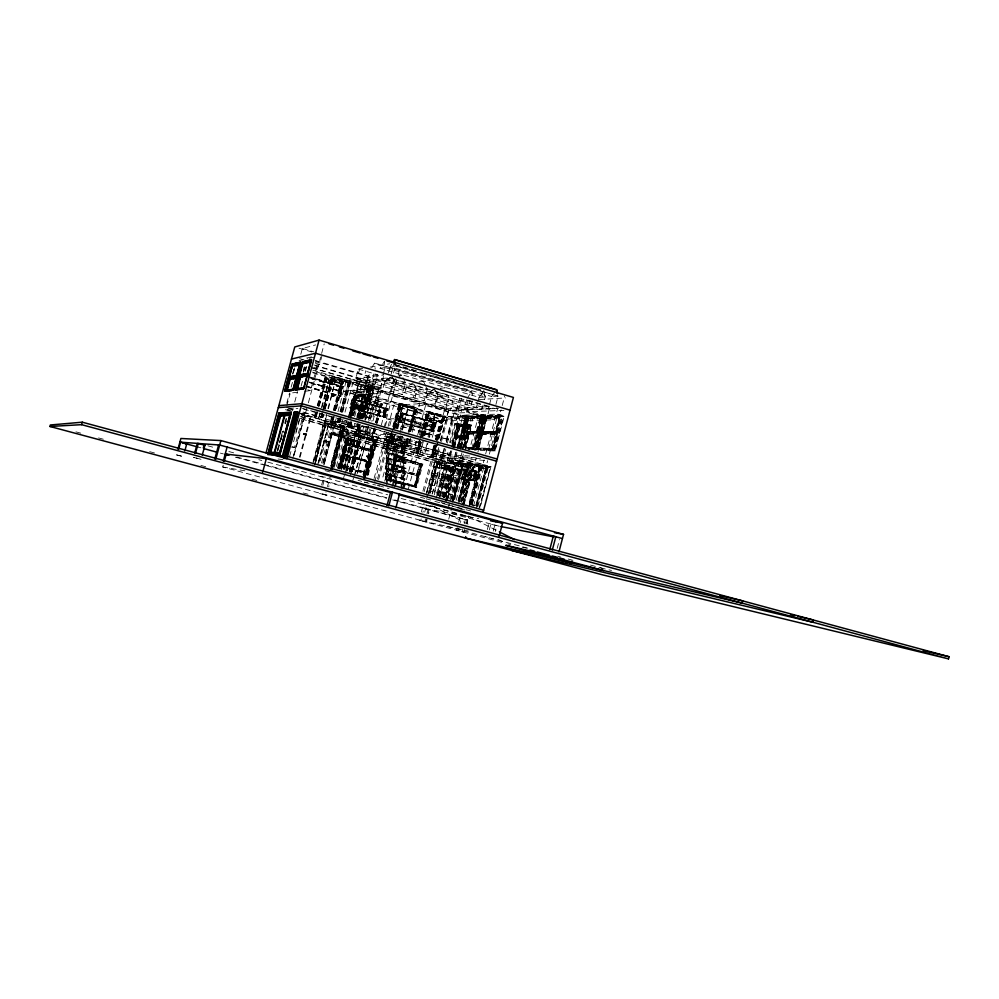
<?xml version="1.0" encoding="UTF-8"?>
<svg xmlns="http://www.w3.org/2000/svg" width="999" height="999" viewBox="0 0 999 999"><rect width="100%" height="100%" fill="white"/><g stroke="black" fill="none" stroke-linecap="round" stroke-linejoin="round"><path stroke-width="0.75" stroke-dasharray="5 3.75" d="M368.469 417.719C368.269 417.57 366.333 416.271 368.169 417.594M367.57 416.833L367.382 417.607L368.044 416.758M368.831 417.52L369.667 417.157L369.006 417.957M369.305 417.22L370.067 418.169L369.555 417.12M401.049 488.349L401.86 445.729L403.084 441.508L404.37 441.546L402.909 446.978L404.208 447.028L402.822 452.222L404.12 452.297L402.722 457.505L404.021 457.592L402.622 462.824L404.795 463.149L403.296 468.394M430.257 429.745L428.871 429.495L430.094 429.795M401.823 488.561L402.797 445.579L402.048 445.367M432.18 430.344L431.181 430.432L431.193 429.657M431.593 429.957L430.769 430.157M368.981 456.468L368.619 457.38L368.943 456.78M369.955 457.367C367.907 457.692 371.079 455.869 369.892 457.067M441.396 480.369L442.02 480.519M440.896 479.782L442.207 480.357M442.557 480.894L443.306 480.232L443.981 481.068M366.708 455.981L367.857 456.643M367.794 457.155L367.919 456.318M368.007 456.318L367.769 457.08M339.398 391.246L340.234 391.596L307.055 381.955M366.633 456.743C366.895 454.295 366.808 458.953 367.582 456.031M367.282 457.018L368.306 456.593M387.999 464.148L389.398 458.891L388.136 458.791L389.548 453.546L388.286 453.471L389.685 448.251L388.436 448.189L389.822 442.982L388.574 442.944L390.035 437.5L388.786 437.475L387.749 441.346L386.813 441.496L385.689 480.594L386.463 480.806L386.363 484.328M386.463 480.806L387.749 441.346M371.453 386.538L371.653 385.502M373.189 450.799L345.704 442.769M387.525 453.259L388.773 453.334L386.039 463.586L387.537 463.124L386.201 462.999L405.944 468.531L385.951 463.573L387.35 458.316L404.795 463.149M387.687 457.892L386.101 458.229L388.923 448.039L387.674 447.977M387.3 468.668L385.701 468.956L387.2 463.686M388.349 436.501L386.775 436.913L450.711 454.907M417.819 475.886L391.72 468.543L417.819 475.886L414.872 486.913L420.641 464.285M476.386 508.591L487.674 465.684L470.929 464.423L461.138 501.436M366.408 473.576L369.58 462.799L368.856 462.125M366.558 456.443L366.908 455.819M352.197 440.497L352.397 439.672M461.526 466.458L461.913 465.01L460.839 464.71L451.798 498.838M479.532 467.919L479.945 466.421L478.833 466.108L468.618 504.72M557.192 548.376L559.502 539.56M487.337 529.52L488.861 523.751L490.834 524.125L496.765 525.749L495.242 531.53M489.298 529.932L490.834 524.125M493.256 531.118L495.754 521.653M436.076 498.351L444.056 468.331L446.915 469.13L439.747 496.141M437.387 495.329L445.442 465.546L451.985 467.957L445.442 465.546M455.669 452.522L454.47 457.043L448.526 455.357L450.124 449.325M451.723 443.294L458.941 416.146L464.872 417.857L457.28 446.491M438.124 495.654L448.451 456.755L389.148 440.047L367.844 435.114L359.478 434.977L349.65 471.578M438.286 495.354L446.153 465.721M452.222 444.056L457.455 424.563L468.943 424.45L462.5 448.838M450.711 450.749L449.612 454.845L392.794 438.811L393.906 434.677M451.585 446.89L457.43 424.687L468.906 424.7L457.455 424.812M451.873 446.94L457.667 425.112M448.526 455.357L449.862 455.444L451.048 450.986M452.622 445.042L461.7 410.876L459.103 410.127L450.412 442.819M439.173 496.191L446.565 468.369L435.889 467.42M458.766 426.398L456.131 436.326L455.244 436.076L457.879 426.148L468.906 426.348L457.879 426.148M455.307 435.839L465.272 436.014L455.307 435.839L457.829 426.336L467.857 426.298M439.835 496.378L451.798 450.799M452.859 447.24L455.507 437.312L454.545 436.875L465.422 437.062L466.483 437.887L463.524 449.188M455.744 436.413L467.919 436.938L455.744 436.413L458.666 425.374L471.778 425.262L465.259 449.862M452.997 447.602L455.507 437.312M439.822 497.677L447.54 468.643L461.501 470.442L447.54 468.643M453.296 447.839L456.043 437.5L466.246 437.687L467.145 437.949L464.348 448.514M456.356 436.588L459.29 425.549L458.666 425.374M454.757 444.455L459.752 425.636L471.54 425.686L465.634 447.964M456.918 436.763L459.29 425.549M466.758 399.65L464.023 409.915L367.257 381.818L370.067 371.391M454.183 448.089L460.202 425.349L454.645 423.763L449.463 443.269M441.496 496.291L450.524 462.275L465.946 463.411L472.177 465.159L462.412 502.01M454.395 447.739L463.037 415.184L478.858 414.71L485.064 416.508L476.161 450.149L473.301 450.025M442.32 496.678L449.762 468.643L461.138 469.655L453.034 500.199M426.573 492.232L434.852 461.113L440.709 462.749L451.323 463.561L452.709 458.329L474.637 464.498L464.273 503.871M468.131 400.249L465.559 409.915L487.412 416.258L489.96 406.63L468.131 400.249L452.797 401.198L376.561 378.996L353.097 382.142L344.73 413.211M442.994 496.865L450.437 468.831L461.825 469.842L456.093 468.244L444.842 467.27L450.437 468.831M443.094 497.027L450.424 469.455M443.456 497.352L451.273 467.782M443.556 497.365L451.511 467.869M443.806 497.415L451.585 468.094L437.325 464.023L429.657 493.568L437.649 463.948L452.197 467.882L444.243 497.465M444.043 497.427L456.156 452.023M457.742 446.066L469.93 400.137M444.518 497.102L453.608 463.136L469.068 464.348L458.541 504.058M457.592 448.301L466.083 416.059L481.93 415.596L473.026 449.263L468.756 449.075M444.555 497.727L453.708 463.199M458.441 445.317L466.009 416.808L481.843 416.383M445.167 496.278L452.934 467.02L454.607 467.17L446.428 498.002M457.979 448.326L466.358 416.795M457.018 452.672L455.831 457.117L475.149 462.562L476.323 458.129M458.991 445.254L467.657 412.599L486.9 418.181L477.897 452.21M445.604 496.366L453.334 467.245L436.463 462.649L437.112 462.699L428.958 493.369M445.829 496.378L453.608 467.082M463.049 431.643L466.62 418.181L480.606 417.857L481.593 418.144L477.922 432.005L463.049 431.643L477.859 431.655M445.929 496.391L453.708 467.095L436.513 462.425L426.373 500.561M480.407 418.156L476.885 431.418L463.161 431.331L466.583 418.444L481.593 418.144M445.179 500.986L454.857 464.523L453.546 464.148L490.509 467.045L479.82 507.504M459.065 448.638L463.149 433.254L462.112 432.742L477.11 432.867L478.246 433.903L474.2 449.338L478.196 433.166L463.711 433.054M463.461 432.03L479.92 432.517L463.461 432.03L467.432 417.082L484.003 417.082M459.565 448.251L466.096 423.626L471.778 425.262M464.011 431.918L467.582 418.469L466.62 418.181M472.24 400.761L469.867 409.677L371.953 381.206L374.475 371.815M446.016 500.874L455.257 465.571L461.825 466.108L462.812 466.383L454.033 499.463M460.077 447.502L463.798 433.491L478.871 433.903L463.149 433.254M464.148 432.23L468.106 417.27L467.432 417.082M460.676 445.729L463.761 433.753M460.639 447.252L468.568 417.345L484.727 417.107L476.136 449.55L467.844 449.063M446.366 501.423L456.218 464.273L446.778 501.423M464.735 432.417L468.106 417.27M447.552 497.952L456.568 463.961L472.177 465.159M460.427 449.45L469.055 416.933L485.064 416.508M461.038 447.777L469.068 417.495L484.727 417.107M447.839 498.189L456.318 466.233L462.587 466.745L453.171 502.072M461.313 447.452L464.86 434.115L478.671 434.265L475.024 448.002L462.799 447.502M447.989 498.813L456.093 468.244M467.994 426.086L465.309 436.226L466.208 436.488M462.3 448.838L468.618 425.012M449.675 498.963L459.128 463.336L361.288 435.851L338.748 435.427L330.469 466.158M461.975 452.584L459.615 461.476L433.291 454.058L443.818 456.381L445.779 449.026M463.548 446.665L471.004 418.544L425.574 405.407L408.816 406.343L402.472 430.07M463.711 446.565L466.096 437.899M463.436 448.264L466.396 437.5M466.633 436.588L469.63 425.287L470.916 425.649M448.676 506.83L449.338 504.345M450.324 500.624L458.553 469.617M467.245 436.763L470.242 425.474M451.348 499.225L460.826 463.461L474.637 464.498M463.299 454.158L461.326 461.588L442.532 456.306L444.518 448.851M465.259 446.728L472.752 418.506L486.9 418.181M465.559 446.316L471.066 425.549M477.46 403.409L475.874 409.415L376.773 380.582L378.234 375.149M477.859 401.898L479.058 397.39L483.841 390.721L485.252 396.978L484.527 399.687M452.21 500.199L461.088 466.221L462.062 466.496M452.023 502.085L461.813 465.397M452.26 502.197L461.825 466.108M453.384 499.238L462.425 465.059L471.078 465.871L462.425 465.059M453.658 498.963L462.162 466.883L468.344 467.395M448.751 519.143L451.798 507.667M454.682 499.675L463.798 465.297L463.086 465.284M461.85 478.896L463.773 469.68M456.168 500.299L465.946 463.411M465.272 448.189L469.93 448.376L478.858 414.71M464.398 474.975L463.024 479.27L464.173 474.95L475.999 476.173L464.56 474.975L463.611 478.883L462.5 478.683L463.573 474.625L475.599 475.774L476.648 471.803L475.549 471.615M474.937 470.791L476.198 471.153L475.024 475.574L463.898 474.363L465.034 470.042L464.373 469.855M464.523 474.537L465.659 470.217L477.722 471.253L471.815 469.592L460.851 468.643L466.62 470.317L477.497 471.478M483.091 405.107L482.017 409.165L381.718 379.932L383.204 374.438M458.004 500.586L467.819 463.548L484.478 464.785L490.934 466.608L480.382 506.568M471.828 448.451L480.781 414.647L497.877 414.135L504.308 416.009L495.067 450.986L478.071 450.237L471.828 448.451L488.611 449.15L495.067 450.986M458.229 501.136L467.27 467.033L458.316 501.161M458.753 500.087L467.582 466.745L468.568 467.02L459.353 501.81M480.606 417.857L476.935 431.718L477.922 432.005M458.978 501.061L468.981 464.335L459.24 501.111M472.852 448.951L481.481 416.396M468.456 448.751L473.214 448.976L481.793 416.371M481.918 415.796L465.959 416.521M466.296 447.44L474.001 447.764L477.672 433.916M477.872 433.628L474.05 448.064L475.037 448.351L465.709 447.964M460.089 501.823L469.692 465.621M478.509 432.13L482.592 416.683M479.17 432.33L483.266 416.883M483.941 415.559L474.925 449.338L491.82 450.062L501.086 415.072L483.941 415.559L474.987 449.163L491.92 449.787M461.213 501.448L471.016 464.448L470.966 465.497L472.315 465.896L461.888 505.282M461.401 502.422L471.253 465.434L462.237 501.585M475.449 449.388L484.24 416.321M484.215 416.958L476.136 449.55M503.958 416.62L487.037 417.045L477.884 449.5L486.525 416.895L503.421 416.471L495.042 450.362L476.673 449.388L481.518 433.204M481.243 432.142L498.951 432.654L481.243 432.142L485.352 416.62L503.196 416.595M476.923 449.45L481.043 433.928L479.845 432.879L496.041 433.004L497.265 434.09L493.019 450.149L491.62 449.75L500.574 415.884M471.815 469.592L469.268 479.233L475.174 480.881L477.722 471.253M481.83 432.03L485.526 418.044L484.54 417.757L499.637 417.407L500.661 417.707L496.853 432.117L480.831 431.743L496.828 431.755M463.099 503.621L472.752 466.983L479.845 467.557L480.856 467.832L471.328 503.846M477.747 448.214L481.605 433.653L496.803 433.803L497.827 434.09L493.868 449.113L477.747 448.214L493.843 448.751L497.614 434.465L482.704 434.315M481.943 432.342L486.063 416.82L485.352 416.62M463.186 503.646L472.714 467.282L486.126 468.244L487.15 468.531L477.197 506.218M489.06 406.156L488.336 408.903L386.8 379.283L387.55 376.486M489.423 404.782L491.608 396.553L495.741 391.021M464.585 529.47L463.873 532.192L462.125 531.805L456.531 530.294L457.242 527.584M458.678 522.152L459.765 518.081L461.501 518.431L460.414 522.514M463.099 505.756L473.726 465.634L463.961 504.22M482.554 432.542L486.663 417.008L486.063 416.82M463.886 503.783L474.075 465.309L490.934 466.608M478.071 450.237L487.012 416.458L504.308 416.009M458.978 527.959L458.254 530.681L456.531 530.294M474.75 470.467L472.19 480.107L475.037 480.806M472.614 480.057L475.074 470.766L463.711 469.505L461.213 478.908L473.726 480.482L475.012 475.899L463.611 474.725L465.472 475.124M461.376 478.758L473.239 479.995L474.225 475.936M475.024 475.574L474.363 475.387L475.536 470.966M474.662 475.512L475.711 471.54M473.501 480.419L474.662 475.999M474.775 480.769L477.247 471.453M400.187 501.96L464.622 519.468L465.546 515.984L468.818 516.595L466.908 523.588L468.768 516.595M462.125 531.805L462.837 529.095M464.273 523.676L465.347 519.605M469.28 504.807L479.108 467.682L480.119 467.969M469.505 504.507L479.07 467.994L487.15 468.531M495.916 404.458L498.126 396.116L395.429 365.871L390.172 366.72L387.924 375.1M469.268 506.493L479.832 466.82M469.305 506.493L479.932 466.421L479.732 467.145M469.917 505.069L479.845 467.557M480.494 466.471L489.785 467.345L480.494 466.471L470.267 505.107L474.438 505.769M486.9 468.918L480.194 468.356L470.604 504.745L477.16 505.806M470.904 504.945L480.619 468.219L473.863 467.669M466.034 524.025L467.107 519.955M472.028 504.12L481.918 466.72L481.181 466.708M472.165 504.994L484.09 459.915M485.651 453.983L497.752 408.266L493.356 406.993M473.501 506.268L484.478 464.785M488.611 449.15L497.877 414.135M475.886 505.119L487.637 460.676M489.36 454.12L501.073 409.827M502.21 405.532L504.82 395.666M495.779 431.518L480.956 431.418L495.779 431.518L499.425 417.719M476.161 505.931L486.126 468.244M499.637 417.407L495.829 431.818L496.853 432.117M476.798 505.581L487.337 465.721L476.773 506.093M481.568 433.928L477.959 447.927L492.782 448.514L496.59 434.103M496.803 433.803L492.832 448.826L493.868 449.113M477.947 506.418L488.336 467.082M492.769 450.074L497.14 433.554M497.152 433.354L481.093 433.191M497.49 432.255L501.735 416.196M498.176 432.455L502.422 416.396M478.871 508.866L490.509 467.045M494.318 450.199L503.421 416.471M405.731 479.12L385.826 473.801L387.162 473.963L405.706 479.383L385.577 474.388L388.399 464.036M397.752 428.883L402.035 413.249L399.55 421.94M385.664 474.4L387.088 469.105M402.422 412.912L400.012 421.828L398.676 421.74L434.078 431.418L436.413 422.664L402.422 412.912L401.024 413.149L434.79 422.902M397.59 439.635L396.316 439.597L395.092 443.818L394.193 482.929L393.419 482.717L394.343 443.606L395.567 439.385L396.828 439.423L395.379 444.855L396.64 444.905L395.254 450.099L396.528 450.174L395.129 455.382L396.416 455.469L392.919 468.007L395.729 458.354M431.643 430.569L432.642 426.81L431.643 430.569L401.173 421.953C403.808 411.451 401.186 425.936 400.636 420.904M384.74 481.131L393.843 447.077L395.379 447.152L442.757 460.452L433.741 494.368M403.196 488.848L404.258 484.852L385.414 479.857L386.838 474.537L404.458 479.383L403.034 484.69M403.184 414.16L401.998 417.782L403.184 414.16L433.017 422.714L431.818 426.323M385.514 479.87L388.274 469.455L386.975 469.318M402.547 417.782L403.471 414.335M401.748 421.94L402.709 418.356M386.238 481.331L395.379 447.152M398.713 435.789L396.128 445.067L397.402 445.117L396.016 450.312L397.29 450.387L395.891 455.594L397.177 455.681L395.779 460.914L397.053 461.014L395.429 471.653L396.753 471.79M400.562 428.883L401.298 426.123L435.314 425.861L432.13 437.849M400.025 432.979L403.559 419.767L421.079 424.775L418.344 435.027M394.255 456.368L387.949 479.795L389.023 479.807L395.092 456.905L388.923 479.545L415.734 486.9L421.753 464.348L394.255 456.568L421.353 464.073L415.222 487.087L416.645 487.437L422.864 464.073L395.592 456.456L394.218 456.368L422.152 464.011L415.921 487.387L385.676 479.27L387 479.445L385.414 479.857M386.963 484.178L387.974 480.382L386.713 480.207L388.124 474.9L386.863 474.75M400.212 435.989L397.04 447.839L416.533 453.284L419.63 441.683M401.798 430.07L408.129 406.381L451.835 418.981L445.579 442.507M388.636 479.882L394.905 456.418M395.592 456.456L389.31 479.932L387.962 479.757M397.714 447.877L400.886 436.001M390.234 479.183L393.156 469.118L390.234 479.183L414.747 485.889L417.42 475.836L392.932 469.093M393.456 467.857L395.916 458.666M390.771 479.033L393.344 469.43M390.209 482.417L402.46 436.613L365.035 426.036M413.274 382.779L406.381 387.075L403.346 398.426L413.261 397.664L416.371 386.039L427.247 389.223L424.15 400.824L413.998 401.511L417.02 390.184L413.324 382.592M391.895 486.363L404.52 439.11L383.504 433.166L387.849 433.216M392.907 486.638L404.982 441.421L406.468 441.508L404.832 441.995M405.119 441.758L403.671 447.19L405.057 447.252L403.671 452.435M403.758 447.19L405.219 441.758L388.012 436.938L386.563 442.37L406.281 447.24L388.112 441.833L386.813 441.795L406.281 446.953M405.407 445.879L404.57 445.604L406.543 438.224M408.116 432.305L414.435 408.653L402.647 406.218L396.753 428.271M395.179 434.153L392.819 442.969L405.032 445.766L407.005 438.386M414.435 408.653L408.628 432.579L415.147 408.753L400.537 404.533L394.218 428.521M395.08 484.215L407.292 438.499M394.393 487.574L395.741 482.517L394.443 482.342L395.866 477.035L394.58 476.873L395.991 471.578L394.667 471.441L396.079 466.171L394.892 466.058L396.291 460.801L395.017 460.701M407.492 438.499L405.082 445.866M408.966 432.579L415.397 408.878L400.786 404.645L394.418 428.459M410.589 438.049L408.191 447.003L405.457 446.228L407.417 438.873M409.378 431.531L415.659 408.004L417.22 407.929L410.914 431.543M395.504 486.525L396.516 482.729L395.217 482.554L396.64 477.247L395.342 477.085M405.119 445.916L406.356 446.266L408.216 438.898M410.04 431.556L416.583 407.954L410.289 431.531M419.118 381.93L423.476 381.443L419.068 382.118M404.682 452.722L406.231 452.26L404.682 452.722L386.413 447.627L389.273 437.287L388.037 437.262M406.356 446.266L408.316 438.898M406.131 446.203L408.703 438.898M410.664 431.556L416.933 408.079L399.7 403.084L393.281 426.723M405.457 446.228L406.968 446.291L408.941 438.911M404.595 458.004L406.143 457.554L404.595 458.004L386.251 452.909L389.061 442.769L387.824 442.732M403.384 463.037L404.882 457.817L387.5 452.984M403.933 462.937L402.535 468.181L404.607 468.519L387.113 463.686M412.175 432.08L419.755 403.721L373.514 390.347L358.691 391.895L352.26 415.821M404.495 463.324L406.056 462.899L404.495 463.324L386.101 458.229M403.733 468.294L402.335 473.563L403.683 473.713L402.272 478.996L403.584 479.158L402.172 484.465L404.358 484.865L386.775 480.032M404.57 468.094L403.097 473.776L404.545 473.938L403.134 479.22M385.701 468.956L404.22 474.063L405.756 473.626L385.951 468.381L404.37 473.476M404.445 473.926L403.034 479.208L404.458 479.383M402.934 484.665L404.32 478.908M427.622 393.269L424.6 404.57L435.002 403.971L445.816 407.105L448.888 395.542L438.086 392.382L427.622 393.269L433.354 389.535M402.472 488.436L403.484 484.64M392.008 433.916L388.386 447.427L414.036 448.638L416.021 441.183M417.619 435.227L425.574 405.407M404.158 488.211L416.62 441.508L403.983 441.133M419.43 435.04L422.177 424.762L431.168 424.675L435.314 425.861M414.036 448.638L416.77 449.413L419.118 440.609M420.679 434.74L426.948 411.263L445.067 415.959L438.424 440.934M416.321 453.234L419.742 440.084M420.129 438.636L425.961 416.745L426.885 416.783M417.207 453.484L416.408 453.271L420.517 437.624M420.904 436.163L427.572 411.163L444.792 416.121L437.4 443.868M421.203 436.301L428.471 411.413M420.254 441.633L417.132 453.321L416.433 453.284M421.84 436.313L428.534 411.188M420.554 441.72L417.407 453.534L418.219 453.646L421.253 441.87M422.127 435.826L426.848 418.106L441.183 422.115M420.704 441.496L417.682 453.571M422.252 436.413L428.346 412.412M408.241 489.335L421.016 441.92M422.452 436.413L428.771 412.712L435.302 415.621L429.458 437.562M418.693 449.737L421.079 442.445M423.039 435.089L429.283 412.987M422.902 436.063L427.447 418.169M421.491 442.445L419.118 449.812M423.064 436.551L429.208 412.862M423.289 441.595L419.805 454.682L422.852 441.446M424.4 435.614L428.671 419.605L440.821 421.978M424.837 435.776L428.671 419.605M426.623 434.09L426.648 433.416M435.002 403.971L438.086 392.382M416.695 474.375L419.168 465.147M419.667 465.022L416.87 474.637L419.667 465.022L395.504 458.329M414.36 485.601L416.908 475.961M429.37 429.707L429.283 428.971M434.503 388.786L438.174 396.341L435.164 407.629L445.816 407.105M429.595 429.408L429.695 430.107M427.972 436.663L431.168 424.675M430.045 429.52L430.032 430.169M415.197 487.287L421.391 463.948L422.864 464.073M431.556 426.173L432.505 422.714M427.197 443.244L424.862 452.01L425.562 452.185L427.897 443.406M428.758 437.387L434.602 415.459L435.302 415.621M432.105 426.823L430.719 430.744L431.468 429.32M434.053 422.689C429.732 431.693 434.041 435.839 432.217 426.685M434.765 422.702L433.254 426.685L401.186 417.47M432.579 431.406L434.902 422.689L436.413 422.664M435.127 422.777L432.892 431.206L435.264 422.777L401.061 413.024M399.363 421.778L401.71 412.987L435.664 422.727L433.329 431.468L398.688 421.74M433.778 445.404L431.093 457.255L434.215 445.554M435.339 439.548L440.01 421.99M435.764 439.697L440.447 422.152L429.108 419.767M431.268 457.417L434.403 445.641M435.826 439.822L440.671 422.077M434.602 445.679L431.156 457.355L434.702 445.666M436.151 439.835L440.759 422.14M436.263 439.81L440.946 422.227M422.914 491.133L430.869 461.226L459.128 463.336M343.082 418.868L339.223 433.641L431.343 459.465L434.915 446.041M436.501 440.084L442.058 419.205L451.835 418.981M375.424 388.299L350.711 391.009L442.532 417.457L444.855 408.716L489.96 406.63M433.129 453.808L435.102 446.391M436.95 439.073L443.144 416.658M432.242 457.717L435.339 445.604M436.888 440.247L442.869 416.833M432.342 457.717L435.626 445.279M436.988 440.247L443.419 416.009L445.067 415.959M432.742 457.704L435.839 446.103M437.762 438.861L442.395 421.466L425.961 416.745M436.363 445.304L432.967 457.767L431.381 457.467M437.624 440.272L444.13 416.133L444.792 416.121M424.125 491.745L433.678 455.831L448.451 456.755M436.588 445.317L434.153 454.108L437.013 445.329M438.049 439.448L444.405 415.984M445.704 410.676L448.701 399.413M434.902 454.158L438.037 442.407M421.316 512.025L422.402 507.942L424.001 508.241L422.914 512.35M436.725 454.67L438.711 447.215M440.297 441.246L448.239 411.413L461.7 410.876M424.088 502.822L423.613 504.57L438.598 507.255M426.86 492.395L438.798 447.515M440.771 440.084L448.688 410.339L496.216 408.341M426.311 495.254L433.728 467.42L444.056 468.331M437.999 454.745L439.96 447.377M441.521 441.483L448.189 416.446L458.941 416.146M427.135 519.355L426.411 522.102L419.13 520.217L420.729 520.566L421.453 517.832M376.561 378.996L374.013 388.449L450.312 410.552L452.797 401.198M428.746 493.256L436.95 462.425M424.687 512.15L426.648 504.807M429.995 493.618L437.787 463.836M436.513 462.425L438.136 462.549L439.498 457.467L452.709 458.329M444.018 448.389L440.896 460.139L432.067 457.667M432.067 494.118L441.046 460.327L442.757 460.452M424.8 521.74L425.524 519.018M426.973 513.561L428.059 509.478L429.682 509.777L428.596 513.886M432.43 493.843L440.709 462.749M446.491 441.396L454.021 413.087L467.657 412.599M441.62 460.202L444.755 448.414M446.328 442.52L452.584 418.968L471.004 418.544M426.486 518.943L425.749 521.715L222.715 466.995L223.489 464.148M427.947 513.411L429.058 509.265L392.994 499.463M447.34 443.144L453.996 418.119L464.872 417.857M434.265 494.855L441.67 466.995L447.227 468.543L436.538 467.607L431.106 466.083L441.67 466.995M456.58 410.227L459.652 398.676M458.329 410.152L461.413 398.564M436.8 494.043L445.342 461.888L451.323 463.561M449.862 455.444L447.252 454.707L448.439 450.249M330.956 466.071L341.421 427.222L330.731 469.355M331.193 465.971L339.298 435.839L340.01 436.014M330.919 469.43L342.257 427.335L325.462 422.565L314.235 464.86M331.031 469.38L342.12 427.41M336.101 451.198L335.639 450.424M358.304 369.081L377.41 374.662L374.787 384.403L355.669 378.858L358.304 369.081L362.699 368.344M332.192 466.695L343.032 426.436L344.48 426.423L333.604 466.858M336.8 451.373L336.913 450.924M325.224 494.942L326.473 495.204L319.368 493.369L325.224 494.942L325.961 492.182M327.447 486.65L328.571 482.505L329.832 482.704L328.708 486.875M331.968 469.717L343.806 426.423L332.892 467.12M332.53 469.78L344.156 426.598L324.463 420.979L312.737 464.46M359.702 368.843L357.055 378.658L363.211 380.444L361.8 380.644M386.638 408.891L352.222 399.188L353.459 398.876L388.024 408.778L385.651 417.607L349.85 407.817L352.222 398.976L386.95 408.878L384.677 417.37M352.272 398.988L349.875 407.779L385.002 417.632L387.362 408.828L352.847 398.926L350.462 407.779M334.278 467.295L346.665 421.278L302.36 408.753M348.314 417.619L354.37 394.917L363.411 394.043L369.255 395.716L355.607 397.015M349.163 414.685L354.233 395.454L363.349 394.617L357.217 417.432M348.551 417.657L354.533 395.467M351.935 406.581L354.645 396.491L362.612 395.754L363.549 396.016L360.776 406.343L351.935 406.581L359.84 406.069L362.612 395.754M358.616 423.913L357.829 426.848L347.602 423.364L348.401 420.404M349.987 414.51L358.329 383.529L368.444 387.325L359.628 419.905M336.413 466.483L346.79 427.909L343.681 427.035L329.308 427.122L319.38 463.936M348.214 422.277L347.003 426.798L318.269 419.23L319.855 413.336M350.237 414.76L359.141 381.655L311.763 367.919M349.588 417.957L358.966 383.653M350.112 416.895L352.435 408.254L351.311 407.43L360.864 407.18L357.904 419.23M363.549 396.016L355.569 396.753L352.36 407.979L383.291 416.733L384.303 412.949L383.291 416.733M347.627 426.785L348.851 422.265M349.962 418.556L359.802 381.581L366.471 380.681L356.88 416.346M350.861 415.459L352.797 408.254L360.602 407.767L358.229 416.608M351.573 415.159L356.718 396.029L365.646 395.192L364.198 394.917L355.557 395.741L356.206 395.916L352.909 407.967L383.017 416.546M337.425 468.144L349.787 422.165L392.744 434.315M362.537 406.743L352.547 406.955L353.771 407.317L356.793 396.103L366.133 395.329L360.04 417.982M350.05 421.803L346.84 433.753L355.831 436.251L358.978 424.525M350.874 418.818L358.092 391.958L402.535 404.77L396.191 428.484M352.048 415.297L356.718 396.029M338.099 468.244L346.141 438.361L346.953 438.524L338.973 468.543M350.649 421.79L347.427 433.753L357.242 436.526L360.552 424.7M346.341 438.611L338.311 468.481L346.491 438.686L331.73 434.365M356.868 399.937C355.607 402.023 355.182 397.739 353.658 399.2M338.711 468.519L346.79 438.524L339.298 435.839M338.873 468.543L346.953 438.524L332.13 434.278L323.926 464.722M351.498 421.59L349.887 427.609L368.619 433.017L369.73 433.017L370.941 428.521M353.122 415.584L362.025 382.492L379.233 387.487L370.317 420.704M339.897 466.446L346.266 442.782M339.36 468.856L348.251 437.812L339.885 468.918M350.524 427.609L352.147 421.578M353.771 415.559L365.846 370.641M339.598 468.881L348.002 437.637L349.313 437.674L340.884 469.031M348.526 437.649L340.122 468.931L348.614 437.649L330.994 432.879L349.313 437.674M346.965 444.742L344.343 454.495L347.165 444.755L371.491 451.536L347.165 444.755M369.58 462.799L343.119 455.044L369.655 462.35L368.968 462.412L366.458 472.564L341.583 465.746L344.505 455.594M354.657 416.645L360.065 396.566L354.37 394.917M341.246 470.042L348.976 440.409M342.907 468.918L350.412 440.834L354.682 440.934M340.334 418.032L337.899 426.86L354.083 426.748L354.882 423.776M346.491 456.006L346.765 454.982M356.631 418.868L363.411 394.043M377.41 374.662L368.306 375.986L365.746 385.489L374.787 384.403M343.369 469.155L351.198 439.822L354.982 439.935L346.566 471.041M340.135 417.832L338.936 422.477L355.095 426.735L355.894 423.763M357.505 417.794L367.52 380.544L392.744 377.185M357.917 418.319L360.864 407.342M361.114 406.418L364.198 394.917M344.518 468.956L352.485 439.485L348.826 439.373L354.87 440.159M344.655 469.73L355.494 429.408L304.72 415.109L301.673 415.247M361.75 406.593L364.835 395.104M357.305 423.801L356.481 426.735L355.095 426.735M359.278 416.87L367.52 385.789L371.753 385.289M358.853 418.581L361.75 407.829L352.784 408.054M357.667 423.926L356.93 426.848M359.665 416.67L367.882 385.914L372.152 385.414M357.954 423.901L357.105 426.835L357.829 426.848M359.553 418.032L367.844 387.075L371.541 386.65L363.149 417.894M343.581 478.159L344.38 475.199M345.966 469.28L357.879 424.75M359.49 418.731L370.641 377.272L315.759 361.276M345.03 473.663L356.905 429.408L379.071 434.515L394.218 434.727L382.005 480.382M355.607 436.188L358.766 424.138M360.289 418.506L368.631 387.4L372.29 386.988L363.911 418.144L372.165 387.237L373.863 387.4M346.378 470.929L354.445 441.046M356.518 436.451L355.719 436.238L358.778 424.4M360.489 418.569L365.522 399.338L382.367 403.996L377.235 423.126M360.552 418.668L366.196 399.575M346.84 470.804L356.68 434.19L367.744 434.353L357.167 473.738M347.003 471.116L355.357 440.035L351.561 439.922L343.693 469.193L351.561 440.109L351.336 440.821M359.515 424.45L355.744 436.251M361.076 418.643L365.646 399.413M359.515 425.087L357.555 432.392L360.477 432.929L362.487 425.474M361.476 417.782L369.33 388.586L379.233 387.487M359.915 424.575L356.805 436.526L360.152 424.525M360.289 424.55L357.18 436.588L360.776 424.75M361.95 418.856L370.479 386.638L374.725 386.151L365.522 420.204M362.15 418.768L366.933 400.974M362.212 418.968L369.031 393.618L377.809 392.757M362.962 417.882L371.74 385.289M358.454 435.851L354.033 434.815L372.452 441.383L358.454 435.851L359.902 430.432L406.306 442.195M349.25 470.691L358.678 435.589L374.313 439.223L376.723 440.097L367.282 475.312M361.376 425.611L359.415 432.917L360.477 432.929M363.336 418.319L374.25 377.722M367.782 403.059L367.232 402.372M349.737 472.277L359.453 436.126L376.723 440.097M364.485 418.007L370.891 394.155L379.258 393.356L371.778 421.266M350.224 471.99L358.566 440.934L348.926 439.16L352.635 439.273M364.822 420.067L373.589 387.525L368.619 387.637L372.165 387.237M351.286 471.353L360.701 436.338M350.187 475.661L360.914 436.413M351.498 472.29L361.288 435.851M339.223 433.641L361.8 433.953L363.811 426.436M365.834 418.918L373.514 390.347M357.242 453.846L357.18 453.284M352.01 471.466L361.488 437.899M352.21 471.553L361.213 438.037L360.477 437.774L374.3 441.083L364.086 479.17M352.36 471.565L361.426 437.612M356.743 458.191C359.165 457.704 357.53 459.128 356.755 458.454M357.879 458.241L357.767 457.829M366.408 427.072L363.249 438.823L363.923 438.986L367.07 427.235M368.381 419.73L372.714 403.584L373.376 403.733L368.643 421.366M352.759 480.806L353.559 477.859M353.946 476.398L363.236 444.168L355.332 473.588M368.281 426.598L366.708 432.467L368.731 426.598M369.867 420.716L377.36 392.807L379.258 393.356M383.566 373.052L385.052 367.545L384.303 361.388M357.779 472.577L367.844 435.114M380.357 388.124L383.491 376.436M368.619 433.017L369.805 428.608M372.964 421.004L381.83 387.962L362.687 382.405L394.355 378.296M390.821 377.098L385.002 380.844L381.943 392.232L391.371 391.321L402.335 394.493L405.457 382.854L401.648 375.037L398.888 375.412M374.188 427.684L370.766 440.447L374.175 428.583M375.462 422.689L380.319 404.845L375.861 422.664M375.749 422.677L380.432 404.782M394.605 434.403L391.433 446.266L371.69 440.721L370.979 440.509L374.275 428.583M374.875 429.021L371.74 440.721L392.083 446.291L395.267 434.415M376.448 423.176L382.093 404.133L376.985 423.164M362.974 474.537L371.928 441.121L374.925 441.071L365.484 476.286M371.878 440.771L375.112 429.021M376.598 423.139L381.818 404.021M375.424 429.021L372.277 440.734L371.303 440.472M363.324 475.424L375.661 429.021M363.399 476.211L372.752 441.346L374.575 440.896M391.246 373.788L394.13 363.024M363.349 478.933L373.788 440.559M364.448 475.999L374.313 439.223M364.66 476.061L374.101 440.846M364.285 479.17L374.875 439.71L376.236 440.209L366.845 475.224M364.822 479.37L375.124 440.971L360.214 437.425M369.618 462.487L366.633 473.601L340.072 466.346M393.531 372.952L395.429 365.871L498.026 396.116L491.608 396.553M372.864 450.799L369.855 461.613L373.127 450.836M383.279 412.312L384.228 408.828M340.509 466.508L339.298 466.371L366.995 473.988L373.276 450.462L374.588 450.599L345.654 442.757L373.439 450.836M367.07 475.237L376.511 440.022M382.817 416.583L383.791 412.962M384.727 408.816L383.541 412.462L384.727 408.816L354.408 400.124L384.515 408.828L383.466 412.275L353.758 403.771M382.842 416.583L383.978 412.949M367.644 474.063L373.963 450.512L345.654 442.807M381.343 425.062L393.831 378.484M368.156 475.199L379.071 434.515M385.814 408.803L383.541 417.32L384.89 413.161L352.11 403.908M384.328 417.607L386.463 408.803L384.977 412.837L352.347 403.396M384.328 417.644L386.65 408.841L388.024 408.778M391.371 391.321L394.493 379.645L401.648 375.037L398.838 375.599M384.103 427.46L396.978 379.408M398.139 375.037L400.449 366.433M385.402 426.049L387.312 418.931L400.499 418.581L422.177 424.762M374.088 478.446L386.513 432.355M388.124 426.348L393.756 405.307L402.535 404.77M374.775 481.718L388.236 431.443M389.76 425.749L391.283 420.055L403.559 419.767M377.51 479.021L388.124 439.373L450.187 456.855L480.457 458.728M378.584 479.52L391.133 432.692M392.707 426.798L399.026 403.209L417.22 407.929M391.995 432.754L389.323 441.496L391.783 432.642M392.382 431.281L400.462 403.334M393.618 427.909L399.238 406.88L408.129 406.381M392.207 434.19L390.222 441.583L361.8 433.953M393.768 428.346L400.524 403.109M392.545 434.365L390.646 441.845L392.819 434.415M390.559 441.82L393.044 434.528M394.617 428.608L401.273 404.92L394.942 428.608M391.059 441.92L393.256 434.478M394.842 428.546L401.136 404.607M391.371 441.933L393.356 434.528M395.754 427.797L396.491 425.037L421.079 424.775M398.751 420.542L400.661 421.715L398.726 420.554M396.853 428.484L403.209 404.732L419.755 403.721M393.281 443.131L395.641 434.315M397.215 428.434L402.647 406.218M399.076 420.292L399.438 420.704M285.489 423.838L286.214 421.166M292.345 410.864L293.144 407.917M294.742 402.01L297.54 391.683M303.259 370.529L304.195 367.382M303.496 371.553L305.095 365.646M303.409 372.19L305.045 366.171M301.111 386.101L303.109 378.771M305.095 371.441L307.08 364.098M295.929 432.03L299.937 417.245M289.623 456.381L291.608 449.075M293.581 441.77L300.299 416.958M291.521 447.165L294.543 447.352L301.785 420.604L299.238 419.88M304.57 391.333L310.502 390.597L318.319 361.7L315.572 360.901M292.782 458.191L304.782 413.848L302.01 413.062M293.756 455.606L304.72 415.109M294.068 455.282L306.88 407.917M308.379 402.822L320.654 357.055M321.641 353.396L324.213 343.881M315.384 365.309L319.63 364.448L322.365 354.345M304.108 434.627C303.684 435.601 305.731 432.167 303.246 434.265M303.659 434.365L304.208 433.491M304.845 433.866L303.771 434.09M299.413 457.117L310.077 417.669L299.4 414.011M300.075 457.28L310.739 417.819L301.411 414.61M314.111 417.507L315.721 411.563M317.245 405.644L324.937 377.447L343.032 382.692L335.327 410.776M316.071 411.7L314.473 417.632L299.45 413.399M317.545 405.769L325.287 377.585M314.847 417.545L316.446 411.638M318.044 405.731L325.624 377.659M314.348 417.57L315.047 417.607L316.658 411.663M318.256 405.719L325.886 377.485L343.531 382.58L335.939 410.739M316.933 411.863L315.422 417.869L317.183 411.9M318.556 405.881L325.824 378.958L341.321 383.466L334.228 410.252M315.422 417.869L316.983 412.075M318.556 406.293L326.061 379.058L318.806 405.919M315.047 417.607L315.834 417.844L317.42 412M319.018 406.069L326.511 379.32M317.582 411.938L315.821 417.932M319.293 406.044L326.373 379.021M321.453 407.442L328.621 380.906L341.021 383.504L328.621 380.906M320.379 413.511L318.269 419.23M321.978 407.617L329.133 381.094M325.736 396.291L327.31 396.753M321.99 412.862L320.891 417.245M323.564 407.018L331.943 376.323L320.929 417.395L322.652 417.594M322.302 412.962L321.129 417.32L305.607 413.062L302.797 413.211M322.702 411.501L332.118 376.623L448.688 410.339M321.641 417.295L322.427 414.385M324.001 408.566L332.642 376.536M322.64 414.423L321.853 417.357L302.647 411.938M324.213 408.566L332.917 376.361L350.924 381.581L342.27 413.698M323.589 414.722L322.902 417.682L322.115 417.594L323.014 414.672M324.5 408.766L332.842 377.872L348.788 382.317M323.177 414.685L322.215 417.619M324.762 408.803L332.917 377.997M322.627 417.694L323.414 414.772M324.987 408.928L333.554 378.234M325.262 408.916L333.391 377.897M313.087 461.451L323.988 421.066L325.362 421.041L314.011 463.111M326.823 414.685L325.599 419.193L326.286 414.498M327.909 408.479L335.639 379.87L348.351 382.505L340.909 411.75M314.273 460.064L325.287 421.291M331.718 394.83C330.881 397.689 332.392 392.969 333.666 396.541M328.446 408.666L335.639 379.87M332.63 395.442L332.767 396.091M314.398 464.872L325.587 422.752L342.707 427.372M314.66 464.947L326.248 423.077L314.947 464.985M314.835 464.947L326.161 422.927M332.817 396.278L333.491 395.754M333.491 396.153L333.079 395.292M323.938 440.884L324.463 440.247M317.719 464.448L328.534 424.363L341.983 427.41M318.531 462.2L329.458 421.678L346.665 421.278M318.693 463.136L328.534 424.363M331.306 417.395L330.632 422.028L332.23 417.682M333.304 409.99L340.509 383.304M338.748 390.522L339.76 386.788M324.575 440.347L325.337 441.333L324.363 440.297M311.076 378.409L340.11 386.775L339.048 390.721M331.968 416.983L330.819 422.215L332.168 417.033M333.828 410.277L341.321 383.466L325.899 379.083M327.098 441.496C326.136 443.469 325.811 439.485 324.488 440.746M334.041 410.277L341.283 383.416M338.286 395.342L339.598 391.221M341.283 386.775L339.061 395.966M333.366 416.595L332.305 422.477M334.952 410.714L342.495 382.754L343.531 382.58M331.93 422.552L333.616 416.633M335.127 410.714L342.782 382.605M333.891 416.583L332.143 422.602L334.34 416.67M321.516 463.012L332.442 422.515L349.787 422.165M339.635 396.291L342.158 386.813L343.481 386.663L340.896 396.216L339.623 396.341L307.754 387.125M322.777 463.286L332.292 427.959L346.79 427.909M323.226 462.699L331.281 432.817M323.439 462.812L331.356 432.817M323.726 464.498L336.001 418.968M337.962 411.688L346.316 380.694L370.641 377.272M324.163 464.572L332.043 434.403L346.953 438.524M337.999 418.768L337.212 421.69L337.999 422.028L339.185 417.632M339.96 411.476L348.351 382.505L333.266 378.284M337.824 422.028L339.011 417.644M340.497 411.763L348.713 382.355M340.696 411.788L348.614 382.43M338.149 421.978L338.936 419.056M321.603 485.064L322.727 480.919L329.832 482.704M341.683 412.287L350.062 381.606L341.845 412.212M340.671 417.807L339.46 422.327L338.324 422.015M342.295 411.788L350.412 381.68L316.695 372.09M322.852 485.289L323.976 481.118M339.91 422.452L341.87 415.159M292.445 374.013L294.118 368.144M292.944 374.026L294.98 366.496M293.381 372.714L294.955 366.908M286.75 403.334L289.535 393.032M291.134 387.15L292.732 381.268M286.813 405.844L290.085 393.793M300.799 354.283L302.372 348.501L315.696 344.905M277.123 451.423L280.731 438.111M281.131 436.638L282.692 430.706M284.74 423.326L286.301 417.407M277.485 450.374L281.418 435.864M278.022 450.474L280.494 441.034M280.869 439.685L283.329 430.894M285.364 423.364L287 417.345M281.044 439.972L282.13 435.976M176.411 454.857L183.254 456.618L176.411 454.857L177.185 452.023M461.713 465.709L461.913 465.01L454.632 464.448M370.179 387.812L370.404 387.075M369.168 457.517L369.393 456.531M370.105 456.905L369.805 457.729M479.882 466.483L472.077 465.809M501.048 415.372L483.816 416.034M402.085 484.69L401.123 484.84M440.996 479.757L440.859 480.656L441.158 479.87M441.458 480.119L442.207 480.144M442.744 480.581L443.856 481.331M443.756 480.432L443.169 481.206M371.815 367.644L374.538 363.124L471.74 391.695L473.026 397.789M336.788 451.323L337.824 451.635M334.815 450.299L335.901 451.098M334.965 450.899L335.602 450.624M336.613 451.273L336.613 451.623M336.538 451.66L337.687 450.886M485.152 396.978L483.791 390.921L479.158 397.377L380.057 368.356L384.24 361.601M391.645 364.335L390.172 366.72L491.708 396.541M363.386 394.293L354.358 395.179M467.145 398.176L471.74 391.695L374.538 363.124L375.199 369.131M357.492 458.241L357.03 457.679M358.279 458.279L359.428 459.178L358.154 458.104M358.791 458.179L359.265 458.529M359.253 458.254L359.752 458.466M354.32 399.725L353.609 399.7M354.87 399.513L353.958 400.025M355.294 399.525L356.93 399.962M355.219 399.887L354.52 399.438M355.644 399.9L356.443 400.537L356.044 399.325M305.182 433.903L306.643 434.265M305.519 433.928L305.432 434.915M305.756 434.428L305.719 433.841M305.007 434.815L306.256 433.916M305.981 434.665L304.508 434.016M306.606 434.79L305.619 434.977M324.413 395.829L325.474 395.741L326.036 396.915M324.35 396.066L325.949 396.029M326.161 396.079L325.449 396.391M326.773 396.84L325.499 396.753M327.247 397.003L326.186 397.09M331.83 395.292L333.129 395.367M331.868 395.704L332.555 395.092M331.755 395.542L332.292 396.091L332.18 395.379M332.929 395.442L332.168 396.004M333.591 396.353L333.778 395.629M325.075 441.058C326.461 443.419 327.148 439.335 324.85 441.533M325.362 441.496L325.874 440.809M399.101 420.691L400.025 420.567M398.838 421.153L399.825 420.529M399.687 421.303L400.587 420.804M400.961 420.904L400.587 421.391M400.761 421.69L400.786 420.841L401.398 421.416M424.987 433.241L425.936 433.154L425.349 433.953M425.299 433.366L425.774 434.103M427.497 434.041L425.749 433.166M425.899 433.966L426.723 433.466M426.523 433.554L425.699 434.041M426.448 433.928L427.322 433.691M339.348 466.258L368.281 474.15L366.995 473.988M431.293 430.482L431.993 429.607M434.453 388.973L427.784 393.319L438.261 392.432M336.988 451.773L337.662 451.898M335.901 451.336L335.514 450.786M385.164 380.894L391.933 376.536M443.494 416.808L428.571 412.712L429.358 412.949M357.03 458.678L357.605 457.779M359.428 458.166L358.316 458.753M353.871 399.925L354.92 399.525M356.556 399.388L355.532 400.312M326.448 396.116L325.761 396.566M327.135 396.378L326.473 396.216M331.805 394.78L331.518 395.841L333.416 395.404M332.667 396.103L334.253 395.829L333.629 395.454M333.778 396.628L334.228 395.754M325.262 440.547L324.101 441.283M324.65 441.333L323.913 440.859M326.186 440.846L324.163 441.371M326.723 441.058L325.774 441.833M399.475 421.391L401.223 421.041M401.024 420.991L400.174 421.166M425.312 433.616L425.699 433.479M426.81 434.503L425.349 433.841M426.685 434.39C427.822 433.728 425.324 433.953 425.936 433.154M434.827 422.777L435.664 422.727M342.108 386.875L310.252 377.834M306.668 358.017L312.375 356.68M299.076 360.651L307.867 358.629M309.328 358.291L315.185 356.93M315.284 362.35L318.319 361.7M306.893 367.045L304.058 367.632L306.993 368.481M306.281 369.006L303.546 369.543L306.518 370.417M313.786 367.52L318.169 366.645L366.471 380.681M370.179 367.07L389.647 363.786M380.057 368.356L385.052 367.545M325.886 377.485L325.112 377.734L342.495 382.754M331.968 376.511L332.917 376.361M355.669 378.858L383.816 374.85M349.85 381.755L350.924 381.581M341.308 383.591L326.236 379.358M359.141 381.655L349.737 382.917L312.487 372.14M362.025 382.492L352.547 383.728L369.33 388.586M385.002 380.844L394.667 379.695M292.62 392.832L298.152 392.145M367.882 386.138L372.04 385.651L374.6 386.401L367.669 386.875M405.282 382.804L395.542 383.916L392.532 377.772M373.638 387.525L369.98 387.924L361.738 418.693L366.321 400.736L380.631 404.907M340.022 391.446L307.143 381.918M381.83 387.962L371.191 389.123L448.239 411.413M358.092 391.958L350.224 392.782L393.756 405.307M406.381 387.075L416.546 386.089M357.217 395.741L366.346 394.88M440.584 388.211L445.142 387.787L440.534 388.411M354.657 396.703L362.487 395.979M392.669 395.342L402.335 394.493M365.522 399.338L382.093 404.133M352.56 407.692L360.864 407.205M366.396 400.849L367.145 401.074M366.995 401.099L380.207 404.995M438.012 396.291L448.726 395.492M438.174 396.341L448.888 395.542M352.098 403.733L384.665 413.111M287.362 409.278L297.877 408.554M479.058 397.39L485.252 396.978L384.965 367.557M381.73 404.033L382.367 403.996M352.06 406.368L359.827 405.856M360.789 406.094L353.034 406.593M353.771 407.317L362.512 406.73M479.245 399.563L505.656 397.914M349.85 407.817L351.074 407.742M360.989 407.742L352.722 408.241M353.708 408.316L361.75 407.829M353.721 408.566L361.588 408.104M416.933 408.079L399.026 403.209M301.086 414.036L304.782 413.848M415.272 408.953L400.961 404.932M444.543 408.878L451.985 410.477M450.312 410.552L498.439 408.479M503.883 410.389L466.833 411.775L494.68 419.867L445.916 420.779L343.456 391.308L367.582 388.636L312.65 372.739M443.144 416.983L428.933 412.999M418.007 417.844L419.468 417.807M442.532 417.457L500.974 415.871L483.866 416.333M427.584 418.494L440.821 422.29M484.59 418.057L500.661 417.707M467.669 418.806L481.381 418.506M485.626 418.406L500.437 418.082M441.933 421.328L442.669 421.316L426.061 416.733M441.758 421.478L442.395 421.466M433.017 422.714L402.959 414.16M454.645 423.763L466.096 423.626M457.367 425.099L468.831 425M344.156 426.598L323.988 421.066M471.54 425.686L459.752 425.636M366.421 426.66L360.589 426.71L369.455 427.522M458.828 426.66L468.756 426.61L466.208 436.238L455.244 436.076M342.282 427.584L325.961 423.077M340.709 427.647L359.528 427.572L356.93 426.798M466.358 437.362L456.043 437.175M455.594 437.687L467.145 437.949M463.236 431.356L476.885 431.418M480.994 433.928L497.827 434.09M331.443 433.104L348.251 437.812M387.475 434.29L392.033 434.353M402.46 436.613L386.938 436.326L404.982 441.421M467.008 438.211L457.005 438.024M392.794 438.811L410.152 439.248M396.64 439.897L414.473 440.384M403.833 441.72L405.219 441.758M397.09 441.895L423.101 442.744M349.138 440.696L354.383 441.146L349.126 440.584L352.297 440.709M386.563 442.37L387.962 442.42M475.137 449.038L492.007 449.762M468.806 448.901L473.214 448.976M382.892 445.891L408.191 447.003M386.413 447.627L387.812 447.689M416.77 449.413L418.319 449.488M447.252 454.707L471.915 456.118M403.571 452.435L404.97 452.51L403.484 457.717L404.882 457.817M476.061 457.767L454.97 456.493L482.904 464.373L435.239 460.876L332.467 432.067L355.856 432.28L300.736 416.77M386.251 452.909L387.837 452.41L386.501 452.322L404.745 457.417M484.552 460.389L454.458 458.441L482.392 466.308M431.343 459.465L475.149 462.562M434.852 461.113L445.342 461.888M387.674 457.742L386.351 457.642L404.657 462.737M453.521 463.111L469.068 464.348M471.153 464.56L487.712 465.746M387.375 458.578L388.636 458.678L387.225 463.936L389.16 464.248L387.749 469.53L389.048 469.667L387.637 474.962L388.898 475.112L387.487 480.419L388.761 480.594M407.842 460.164L409.265 460.277M346.616 455.744L347.215 455.906M489.972 466.883L434.777 462.624L331.993 433.841L355.344 434.178L300.224 418.681M467.582 466.745L455.307 465.896M461.138 466.545L468.568 467.02M421.753 464.348L415.621 486.875L389.036 479.557M452.659 467.182L453.334 467.245M451.873 467.932L437.649 463.948M464.26 469.817L475.074 470.766M446.915 469.13L433.728 467.42M476.648 471.803L465.971 470.666L466.895 470.929M476.623 471.903L467.033 471.041M474.787 475.861L473.389 475.599M432.167 473.276L442.457 474.338M445.929 474.687L456.905 475.811M343.693 454.333L369.967 461.613M434.403 475.224L432.517 475.024L431.83 477.622L433.703 477.834M448.326 476.723L446.328 476.498L445.616 479.183L447.614 479.408M449.712 476.86L451.748 477.085L451.036 479.795L449.001 479.557M453.359 477.26L455.419 477.472M472.215 479.62L458.354 478.059L464.285 479.62M462.5 478.683L473.164 479.907M278.009 459.016L284.178 459.69M475.124 480.819L464.036 479.595L475.162 480.931M340.209 466.096L367.345 473.563M404.22 474.063L405.606 474.225M452.634 479.97L454.695 480.207M430.606 479.133L440.871 480.332M444.33 480.731L455.257 482.017M385.577 474.388L387.175 473.976M392.332 467.857L418.456 475.074L421.316 464.335M429.046 485.002L439.273 486.338M442.719 486.788L453.621 488.211M427.485 490.859L437.674 492.345M441.108 492.844L451.973 494.418M320.492 476.486L331.031 478.059M442.545 503.284L444.842 503.671M222.715 466.995L245.504 470.916M457.23 507.867L461.788 508.653M460.464 509.178L464.885 509.952M425.624 508.628L478.683 518.593M464.622 519.468L467.844 520.092L422.402 507.942M499.288 526.236L450.312 513.261M368.444 387.325L358.329 383.529M354.782 398.601L354.333 400.249M403.121 406.393L414.91 408.828M332.118 395.579L331.918 394.867M333.866 396.591L333.154 396.403M326.111 396.004L327.085 396.278M324.737 395.966L325.499 396.191M326.074 396.391L326.586 397.265M325 396.665L325.549 396.828M399.95 420.604L400.649 420.941M400.986 421.903L400.187 421.566M425.961 433.254L426.148 434.078M426.211 434.253L427.447 433.841M347.602 423.364L348.251 423.501M310.077 417.669L310.739 417.819M422.34 520.966L468.319 531.031M325.075 419.018L337.999 422.028M485.439 536.738L487.387 537.175M491.358 538.336L493.331 538.773M392.819 442.969L404.57 445.604M354.395 441.196L363.236 444.168M419.355 454.545L431.093 457.255M345.554 443.294L373.139 450.986M507.692 543.906L510.589 544.555M522.165 547.19L526.51 548.176M305.894 434.802L305.494 433.803M394.118 456.893L421.253 464.46M388.124 439.373L373.876 436.076L359.902 430.432M326.923 441.108L326.049 441.383L326.661 442.095M376.236 440.209L359.453 436.126M600.436 567.882L611.525 570.454M326.411 440.896L327.123 441.533M419.53 449.825L418.818 449.65L425.562 452.185M357.592 436.6L356.93 436.438L363.923 438.986M336.026 450.124L335.602 451.685M321.953 417.557L321.016 417.307M442.282 479.595L441.87 481.131M364.573 482.055L367.42 482.767M364.273 482.18L375.599 485.014M315.135 417.794L314.235 417.557M331.193 422.165L369.73 433.017M390.347 441.77L389.51 441.546M405.694 445.954L406.743 446.228M418.419 449.675L417.57 449.45M433.641 453.808L434.677 454.095M431.78 457.442L432.567 457.654M463.898 474.363L463.224 474.188L474.363 475.387M446.84 526.323L527.709 548.139M557.629 556.206L560.614 557.005M568.094 559.028L574.075 560.639M590.521 565.072L602.484 568.294M420.729 520.566L504.745 543.169M75.949 431.855L81.968 433.479M98.526 437.924L104.545 439.535M149.688 451.673L155.707 453.296M200.849 465.422L206.868 467.045M252.01 479.183L258.042 480.794M303.184 492.932L309.203 494.542M236.738 457.005L262.275 463.948M263.786 464.36L386.988 497.839M197.889 447.003L200.886 447.814M220.367 453.109L223.364 453.921M235.352 457.18L265.322 465.322M266.82 465.721L386.7 498.289M392.694 499.925L398.688 501.548M371.928 441.121L372.752 441.346M279.633 445.179L278.296 444.805M325.1 470.629L331.094 472.265M441.133 502.534L444.767 503.533M378.846 485.689L389.098 488.673M377.023 485.364L379.47 486.038M420.279 497.19L424.725 498.414M426.211 498.813L430.669 500.037M448.451 504.895L455.831 506.918M457.305 507.317L464.685 509.34M466.158 509.74L470.591 510.951M358.042 480.332L361.738 481.343M434.852 501.361L442.22 503.371M443.693 503.771L458.429 507.804M426.561 505.094L468.818 516.595M207.867 445.816L215.359 447.864M228.846 451.536L234.84 453.159M258.803 459.69L261.8 460.514M267.794 462.137L387.749 494.805M401.148 498.451L465.546 515.984M282.967 431.943L283.654 432.13M341.833 465.596L366.283 472.252M390.484 479.033L414.573 485.576M386.925 479.42L416.645 487.437M344.855 454.333L368.706 460.939M344.593 454.345L368.531 460.976M393.169 467.857L416.92 474.35M343.856 455.681L369.18 462.425M386.988 469.093L404.545 473.938M291.995 446.653L294.543 447.352M472.29 479.732L473.239 479.995M347.103 445.017L371.178 451.723M395.641 458.591L419.368 465.197M387.587 457.792L406.031 462.849M282.33 431.568L283.316 431.843M387.437 463.149L405.944 468.231M329.308 427.122L332.292 427.959M450.524 462.275L456.568 463.961M356.718 436.501L357.455 436.588M393.843 447.077L441.046 460.327M455.257 465.571L456.218 465.846M406.206 452.21L386.663 447.04L404.832 452.135M438.136 462.549L454.607 467.17M338.748 435.427L430.869 461.226M352.247 440.809L353.521 441.158M474.55 475.387L475.624 475.699M387.737 452.472L406.118 457.517M464.947 474.55L466.046 474.762M399.063 436.551L420.679 442.657M286.413 407.355L293.793 409.44M354.083 426.748L338.074 422.115M388.324 436.351L406.443 441.458M288.861 408.454L293.157 409.665M287.225 409.777L291.321 410.926M300 413.361L329.458 421.678M285.452 409.677L289.747 410.889M300.512 416.333L391.146 441.858M406.968 446.291L419.23 449.762M434.253 454.12L433.241 453.846M467.819 463.548L474.075 465.309M394.53 443.244L395.279 443.456M386.813 441.496L387.562 441.708M388.024 441.958L388.786 442.17M395.579 444.08L396.341 444.293M403.121 446.203L403.871 446.403M387.799 442.42L405.057 447.252M299.975 418.256L356.68 434.19M359.478 434.977L433.678 455.831M439.498 457.467L460.826 463.461M472.752 466.983L473.751 467.257M401.298 426.123L454.345 441.208L396.491 425.037M475.561 449.063L476.673 449.388M469.93 448.376L476.161 450.149M302.16 408.254L348.564 421.378M465.034 470.042L465.659 470.217M339.21 391.121L340.247 391.421M463.798 433.491L464.76 433.766M307.754 389.81L310.502 390.597M433.179 427.135L400.936 417.907M456.043 437.5L456.93 437.762M350.774 407.742L385.651 417.607M399.65 421.728L434.078 431.418M387.312 418.931L391.283 420.055M310.889 378.446L339.91 386.813M311.213 378.633L339.61 386.813M428.421 412.512L442.982 416.77M460.302 423.688L465.921 425.312M399.238 406.88L442.058 419.205M308.953 381.955L340.734 391.121L309.815 382.392M354.645 396.491L355.569 396.753M481.605 433.653L482.604 433.941M306.119 386.051L338.499 395.329M305.931 386.188L340.896 396.216M305.969 386.476L340.272 396.278L342.844 386.75L310.851 377.522M413.261 397.664L424.15 400.824M371.491 386.75L372.29 386.988M367.495 385.801L370.479 386.638M312.874 370.179L371.69 387.225M353.097 382.142L444.855 408.716M367.844 387.175L368.631 387.4M463.037 415.184L469.055 416.933M454.021 413.087L472.752 418.506M369.031 393.618L370.891 394.155M448.189 416.446L453.996 418.119M308.529 376.586L343.481 386.663M307.367 376.785L342.42 386.8M426.948 411.263L444.13 416.133M358.691 391.895L403.209 404.732M408.816 406.343L452.584 418.968M315.472 360.589L368.306 375.986M299.625 358.629L302.485 359.465M315.347 363.199L319.63 364.448M313.948 364.985L367.52 380.544M480.781 414.647L487.012 416.458M312.337 367.807L359.802 381.581M302.372 348.501L313.798 351.835M299.038 348.201L311.863 351.948M392.02 378.596L494.817 408.628M394.493 379.645L405.457 382.854L395.716 383.966L391.983 376.348M394.705 364.46L418.469 371.466M424.413 373.214L427.385 374.088M433.329 375.836L480.881 389.847M394.642 364.66L480.819 390.047M417.32 453.371L418.007 453.583M359.153 458.941L358.853 458.266M324.001 441.745L324.463 440.022M303.571 433.391L304.345 434.665M358.678 435.589L361.114 436.463M373.564 440.821L374.3 441.083M332.979 395.891L333.304 395.329M355.494 429.408L367.744 434.353M324.7 440.309L325.549 440.809M326.336 442.082L325.449 441.346M366.471 400.911L373.376 403.733M432.38 506.056L470.979 525.661M498.101 539.435L504.882 542.882M468.244 516.058L497.939 531.168M426.91 434.478L426.348 433.416M399.575 421.453L399.4 420.479M326.049 440.784L326.261 441.421M324.975 441.608L324.775 440.959M306.094 435.027L305.744 434.303M355.769 400.324L355.644 399.687M423.476 381.443L425.362 385.327M425.861 386.65L427.247 389.223L416.858 390.134L413.873 384.003M337.824 450.924L337.487 451.486M405.644 484.652L404.071 484.965L405.644 484.652M485.801 468.531L476.098 505.581L485.801 468.531M425.287 432.779L425.112 434.303L425.287 432.779M435.701 475.374L435.002 477.984L436.913 478.196L437.612 475.574L435.701 475.374M439.11 475.736L438.411 478.371L440.359 478.583L441.058 475.936L439.11 475.736M344.692 455.919L342.095 465.596L344.705 455.919M369.318 416.87L369.268 418.406L369.318 416.87M359.078 457.879L358.966 459.478L359.078 457.879M368.181 455.919L368.156 457.654L368.181 455.919M305.944 433.628L305.794 435.464L305.944 433.628M324.862 395.354L324.687 397.028L324.862 395.354M194.355 457.505L193.519 457.38L201.099 459.328L194.355 457.505"/><path stroke-width="1.5" d="M297.515 413.386L286.426 454.92M948.513 658.89L949.05 656.73L82.28 422.19L50.362 424.975L49.95 426.473L602.759 574.912L948.513 658.89L81.593 424.675L49.95 426.473M549.8 549.525L553.259 536.276L555.794 536.775L552.31 550.074M558.965 551.873L563.536 534.365L220.879 440.571L180.894 438.474L177.959 449.188M571.653 561.201L571.216 562.924L505.781 545.317L534.715 551.997L603.508 570.516M499.125 536.226L502.584 523.076L398.751 494.755M497.427 393.643L496.59 389.71L394.593 359.565L393.107 362.088M465.709 536.613L465.334 538.011L742.17 603.146L742.744 600.911L720.029 595.629M483.079 512.337L513.424 397.44L319.081 340.11L294.767 346.953L266.009 452.897M387 505.631L390.671 491.908L392.495 492.195L388.811 505.993M395.854 507.904L399.525 494.118M294.905 389.797L302.522 361.713L311.501 359.715L303.634 388.623L294.905 389.797L302.585 361.725M302.734 362.325L295.354 389.548L299.588 389.585M299.663 375.087L302.809 363.474L310.664 361.763L307.442 373.676L299.663 375.087L300.736 375.399M296.553 389.885L300.15 376.611L299.001 376.099L308.579 374.937L300.587 376.373M274.925 452.322L279.695 452.734L289.835 415.347L280.707 415.809M296.815 389.96L300.15 376.611M291.308 412.287L279.533 455.694L291.308 412.287L279.033 412.999L267.757 454.557M298.464 389.198L297.402 388.898L300.674 376.798L308.579 375.412M282.392 455.969L294.268 412.112L297.877 411.9L285.876 456.331M297.64 413.586L294.568 413.748L283.092 456.106L285.402 456.743L297.015 414.135M284.59 456.518L296.054 414.011L296.903 414.26M286.326 452.335L287.912 446.491M290.284 437.724L291.084 434.802M293.331 426.66L294.143 423.651M303.621 388.623L311.501 359.715M286.763 452.447L288.336 446.603M319.081 340.11L286.975 458.666L284.053 458.366M223.252 461.226L227.11 447.053M224.275 461.288L226.224 454.145L266.333 458.628L391.233 492.707M262.6 472.415L266.333 458.628M267.932 454.52L279.108 413.012M292.32 364.647L285.19 390.921L286.351 391.246L289.822 378.434L288.711 377.934L297.677 376.873M284.715 414.248L280.432 414.473L269.718 453.958L268.294 453.583L279.72 454.645M286.601 391.321L289.822 378.434M297.677 377.322L290.334 378.621L287.163 390.297L292.982 389.498M271.678 452.847L270.642 452.559L280.694 415.497L284.578 415.297M273.826 454.095L284.765 413.748M296.578 375.649L299.7 364.16L292.395 365.759L289.348 376.973L297.64 375.961M300.449 362.175L292.894 390.072L284.765 391.158L292.133 364.048L300.487 362.2L292.994 389.86L284.902 390.959M178.659 449.275L180.607 442.17L186.751 443.843L184.815 450.936M194.668 453.184L197.352 443.394M195.517 453.296L198.202 443.456L204.945 445.292L202.248 455.119M203.297 448.014L204.058 445.217L204.945 445.292M214.76 459.053L218.619 444.942M215.796 459.203L220.879 440.571M81.593 424.675L82.28 422.19M300.449 362.35L292.083 364.448M295.067 389.548L303.846 388.399L295.167 389.573M291.471 359.066L315.522 353.234L510.064 410.164M300.474 362.437L292.145 364.21L284.915 390.921L293.044 389.835M311.376 360.377L302.535 362.375M310.527 362.025L302.809 363.711M294.855 366.009L297.764 365.397M289.922 378.246L297.677 376.885M289.947 378.858L297.777 377.485M300.312 377.06L308.691 375.587M292.844 378.658L297.265 377.884M292.807 378.933L295.741 378.446M293.007 389.26L287.287 390.047M297.54 388.636L303.671 387.799M297.402 388.898L303.908 388.012M287.899 391.146L291.77 390.634M278.833 405.631L301.873 403.671L497.152 459.041M278.284 407.654L301.273 405.856L496.59 461.176M297.802 412.15L294.243 412.362L296.99 413.136M290.896 413.411L279.021 414.061L280.432 414.473M280.182 414.385L285.876 414.086M294.393 413.561L297.59 413.698M291.758 430.669L292.482 430.856L291.646 431.193M179.895 442.12L219.668 445.03L562.437 538.586M186.026 443.781L186.751 443.843M275.624 452.659L270.829 452.247M270.642 452.559L275.637 452.997M268.544 454.632L287.575 456.456L483.641 510.202M554.507 532.679L563.536 534.365M490.634 520.841L502.584 523.076M500.786 526.535L553.421 536.825M790.559 614.647L795.104 615.709M798.126 616.42L813.248 619.979L812.699 622.202L511.875 550.511M923.251 650.524L949.05 656.73M530.032 549.987L534.49 551.186M537.462 551.985L549.363 555.194M552.335 555.993L556.793 557.192M559.765 557.991L564.223 559.203M226.224 454.145L229.221 454.957M182.892 442.932L197.889 447.003M203.883 448.626L217.37 452.297M224.862 454.333L227.859 455.144M280.694 415.497L281.73 415.784M294.268 412.112L298.364 413.261M294.568 413.748L296.029 414.273M292.145 364.685L300.362 362.824M296.491 375.399L289.385 376.698L292.295 365.959L299.475 364.385M300.674 376.798L301.748 377.11M290.334 378.621L291.358 378.908M307.342 373.414L299.8 374.837M307.442 373.676L308.529 373.988M496.54 389.91L394.593 359.565L395.092 363.349M329.021 343.831L333.454 345.142M339.373 346.878L343.818 348.189M352.697 350.811L360.102 352.997M363.062 353.871L370.454 356.044M373.414 356.918L377.859 358.229M386.738 360.851L394.13 363.024M291.096 412.437L279.196 413.074M499.313 531.88L514.497 539.61M496.59 389.71L497.514 393.556M290.035 415.01L279.72 453.071L274.737 452.647L284.877 415.259L290.035 415.01M291.82 430.332L291.958 431.63L291.82 430.332M311.463 360.027L302.485 362.113L311.476 359.965"/></g></svg>
